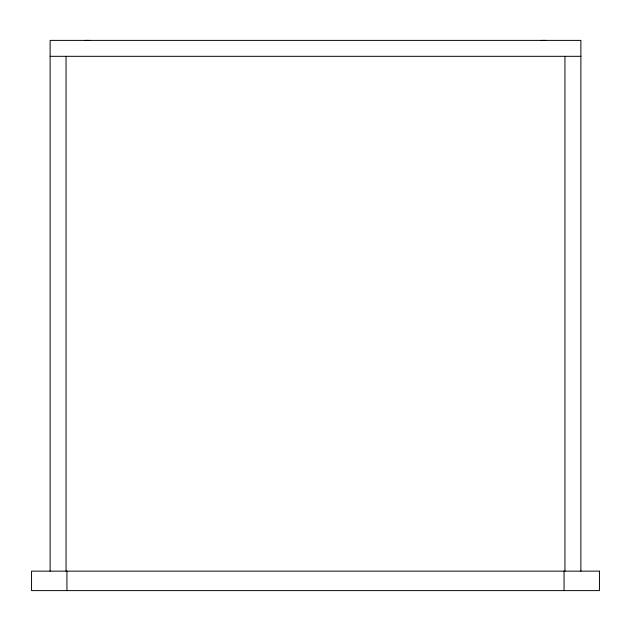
<?xml version="1.0" encoding="UTF-8"?>
<svg xmlns="http://www.w3.org/2000/svg" width="631" height="631" viewBox="0 0 631 631"><rect width="100%" height="100%" fill="white"/><g stroke="black" fill="none" stroke-linecap="round" stroke-linejoin="round"><path stroke-width="0.95" d="M50.125 56.317L580.875 56.317M580.875 571.142L580.875 40.392L50.125 40.392L50.125 571.142M564.95 56.317L564.95 571.142M564.067 571.142L564.067 590.608M66.933 571.142L66.933 590.608M66.05 56.317L66.05 571.142M84.515 40.502A35.383 35.383 0 0 1 90.044 40.502M540.956 40.502A35.383 35.383 0 0 1 546.485 40.502M599.45 571.142L31.55 571.142L31.55 590.608L599.45 590.608L599.45 571.142"/></g></svg>
